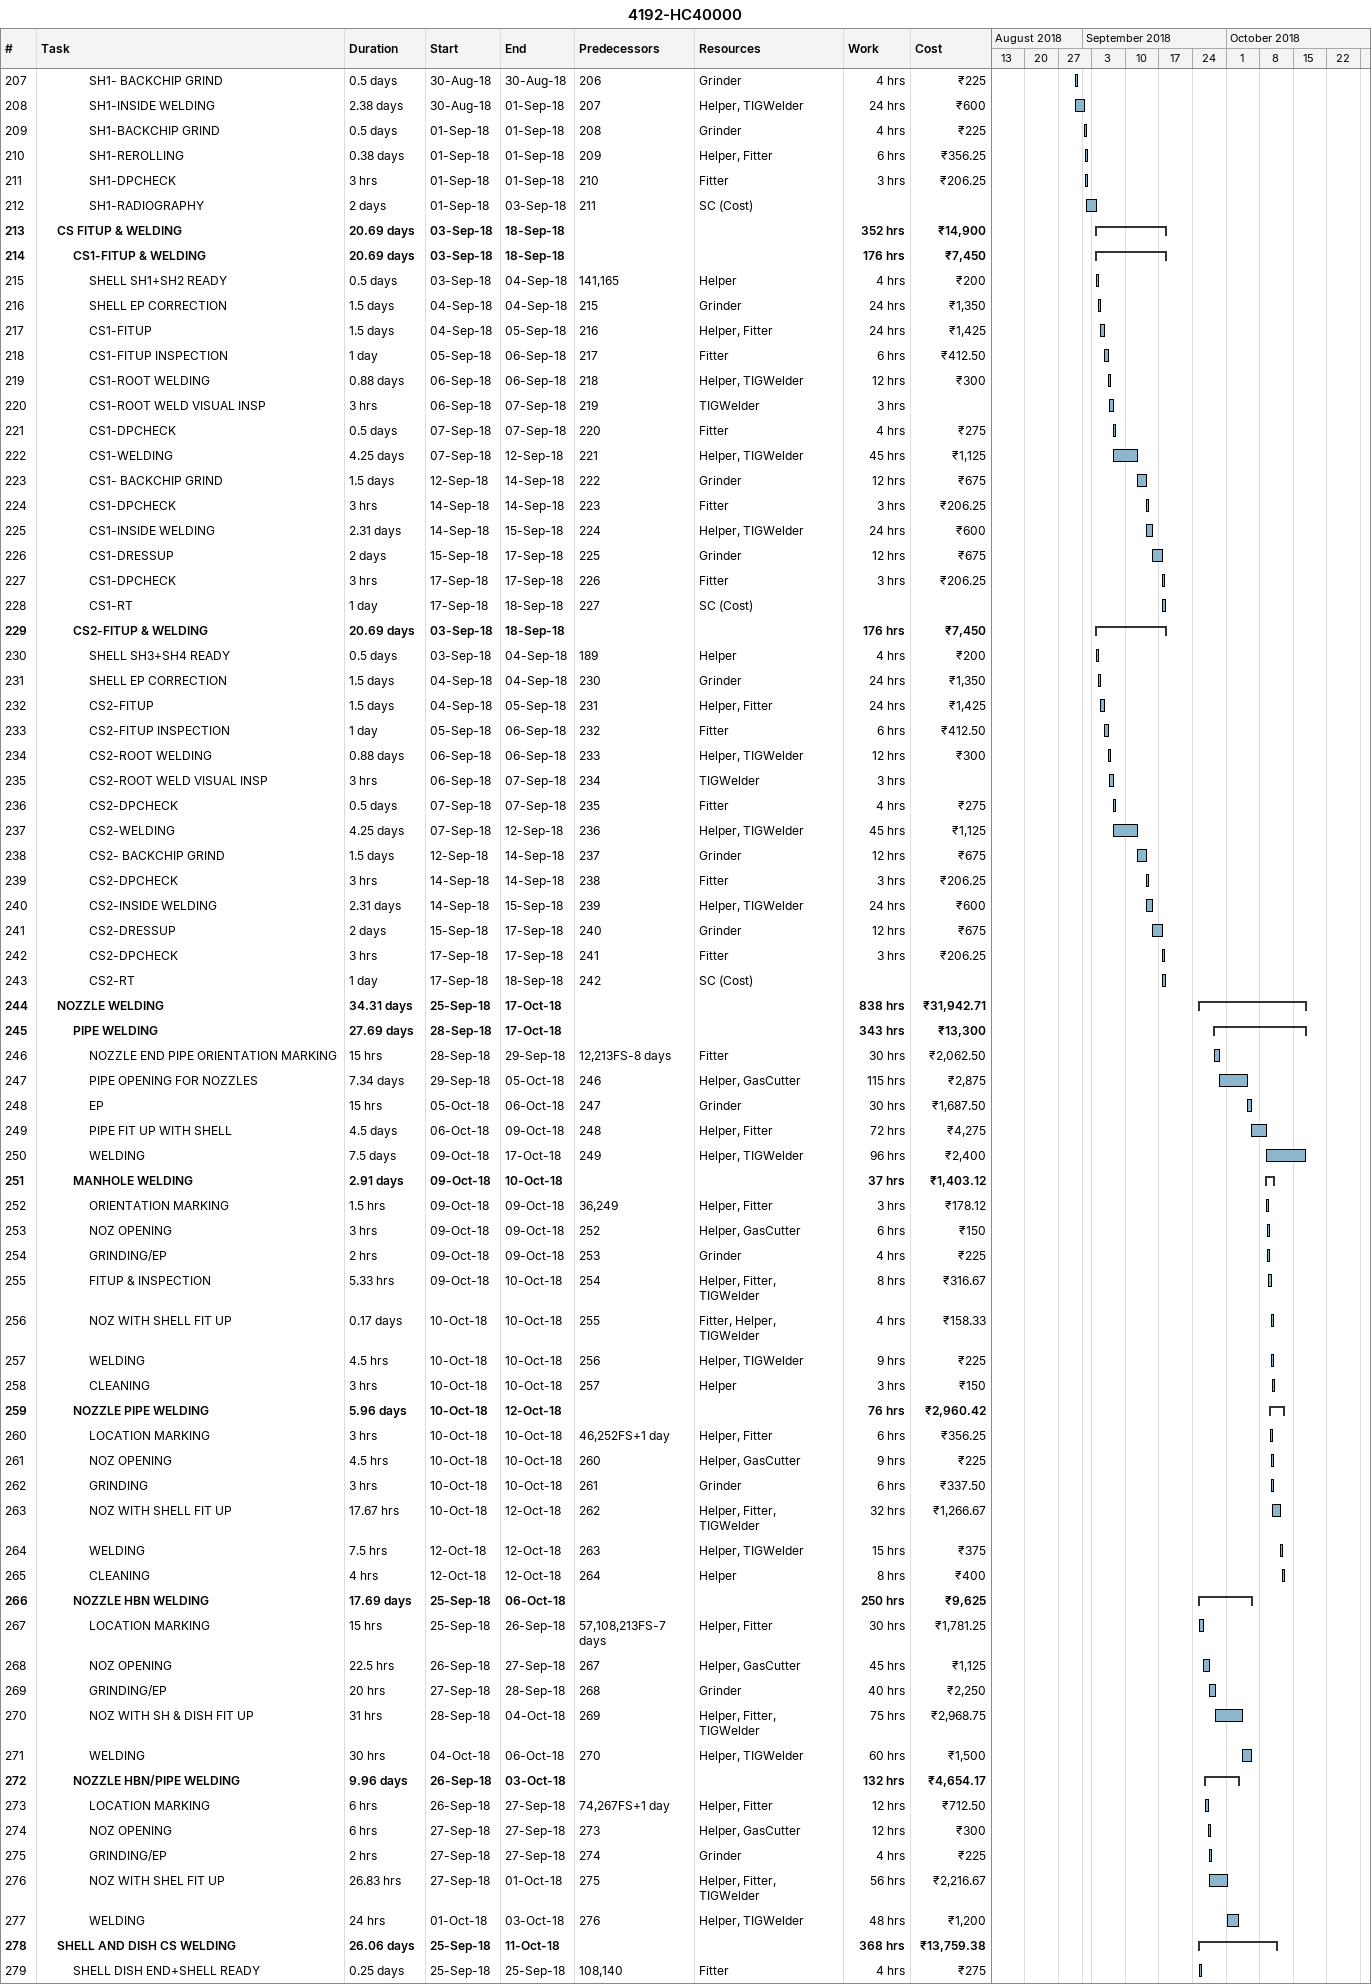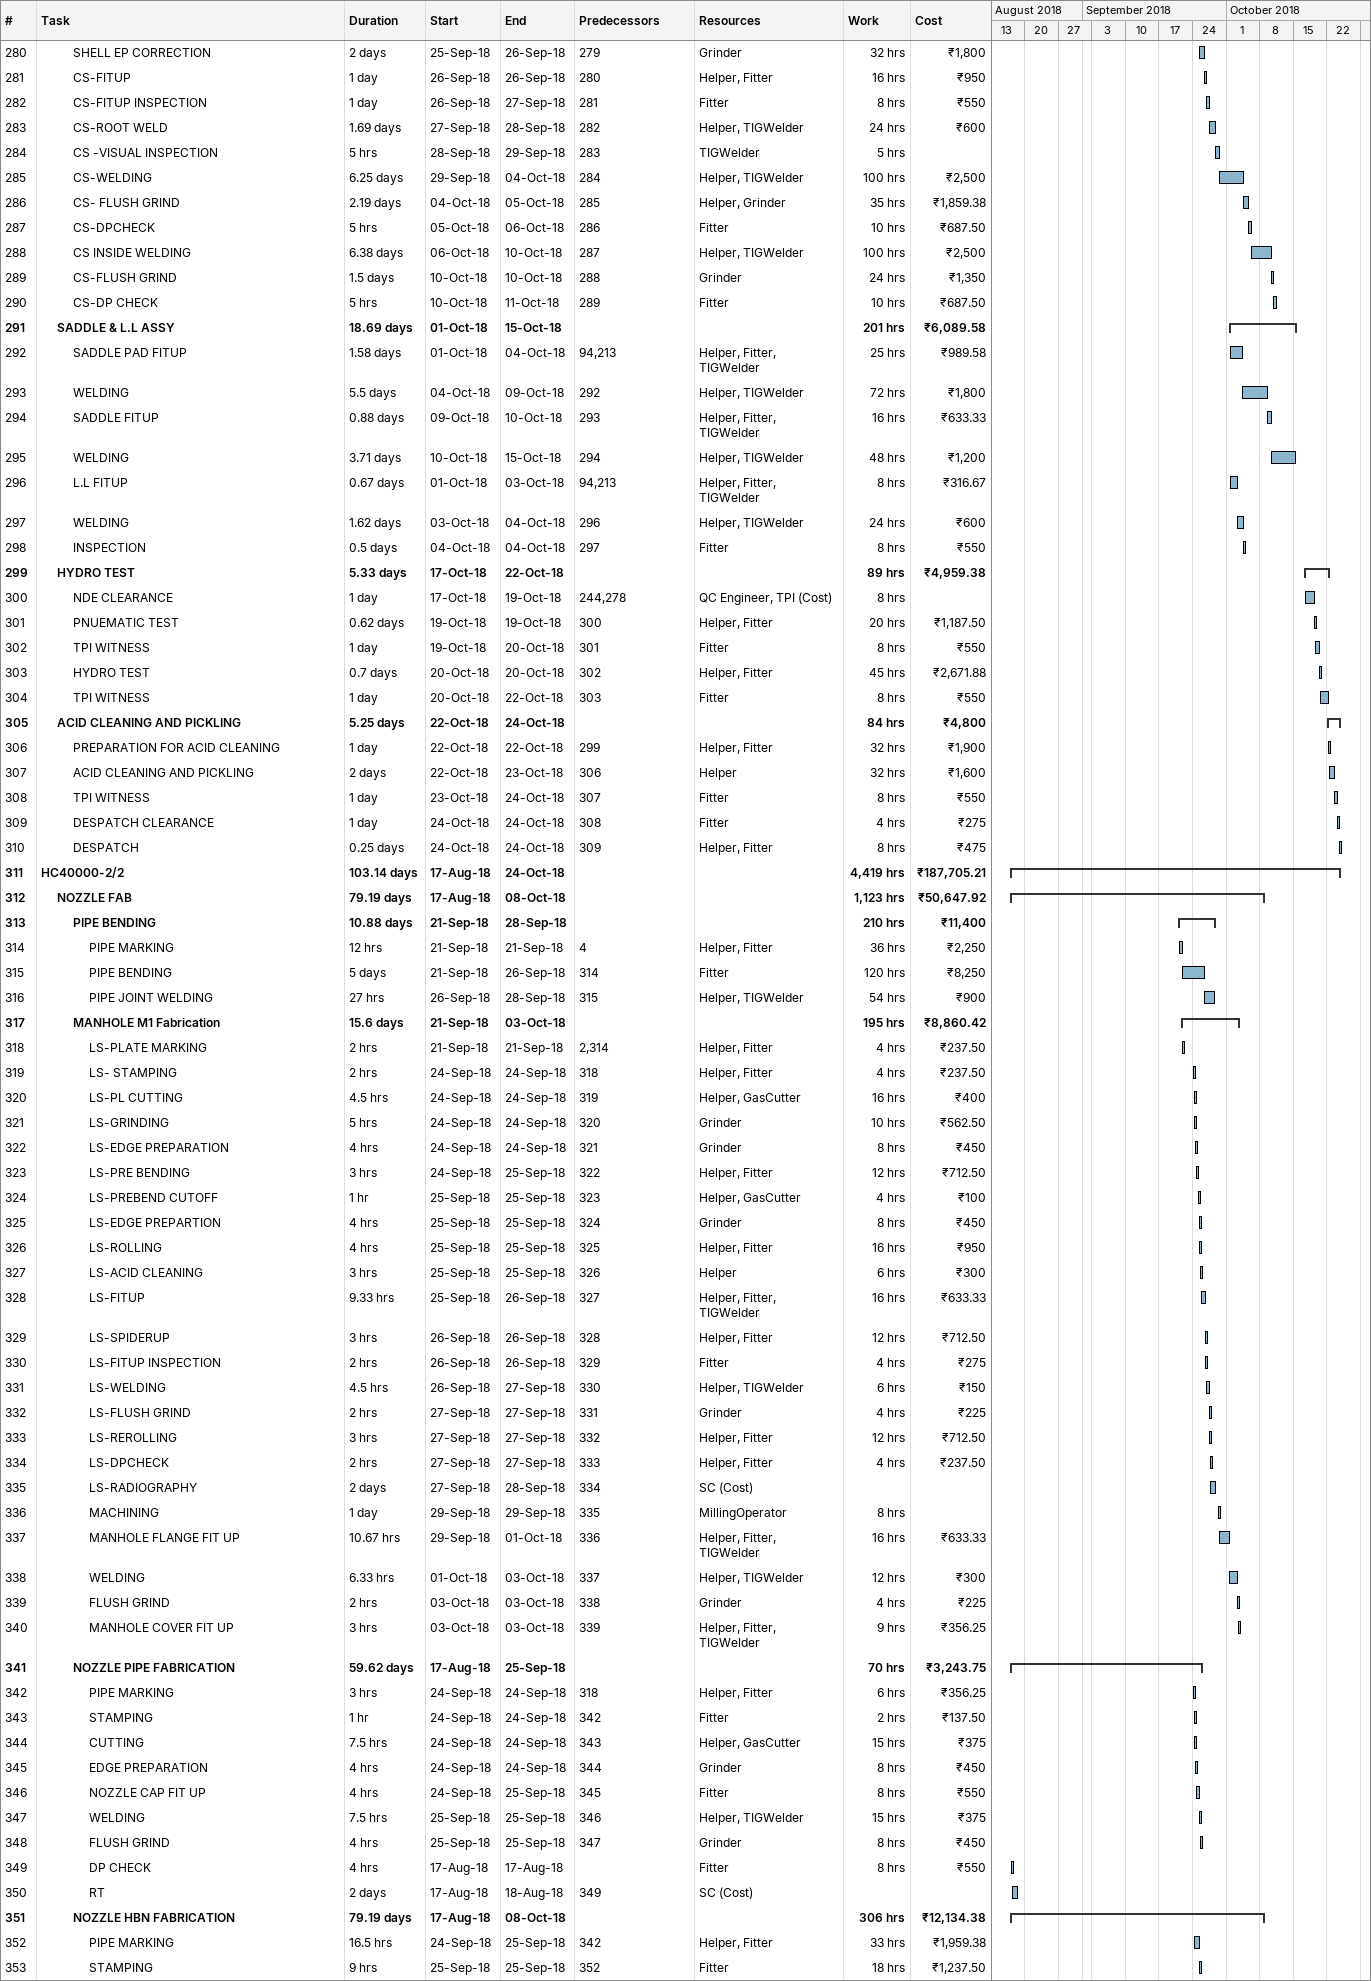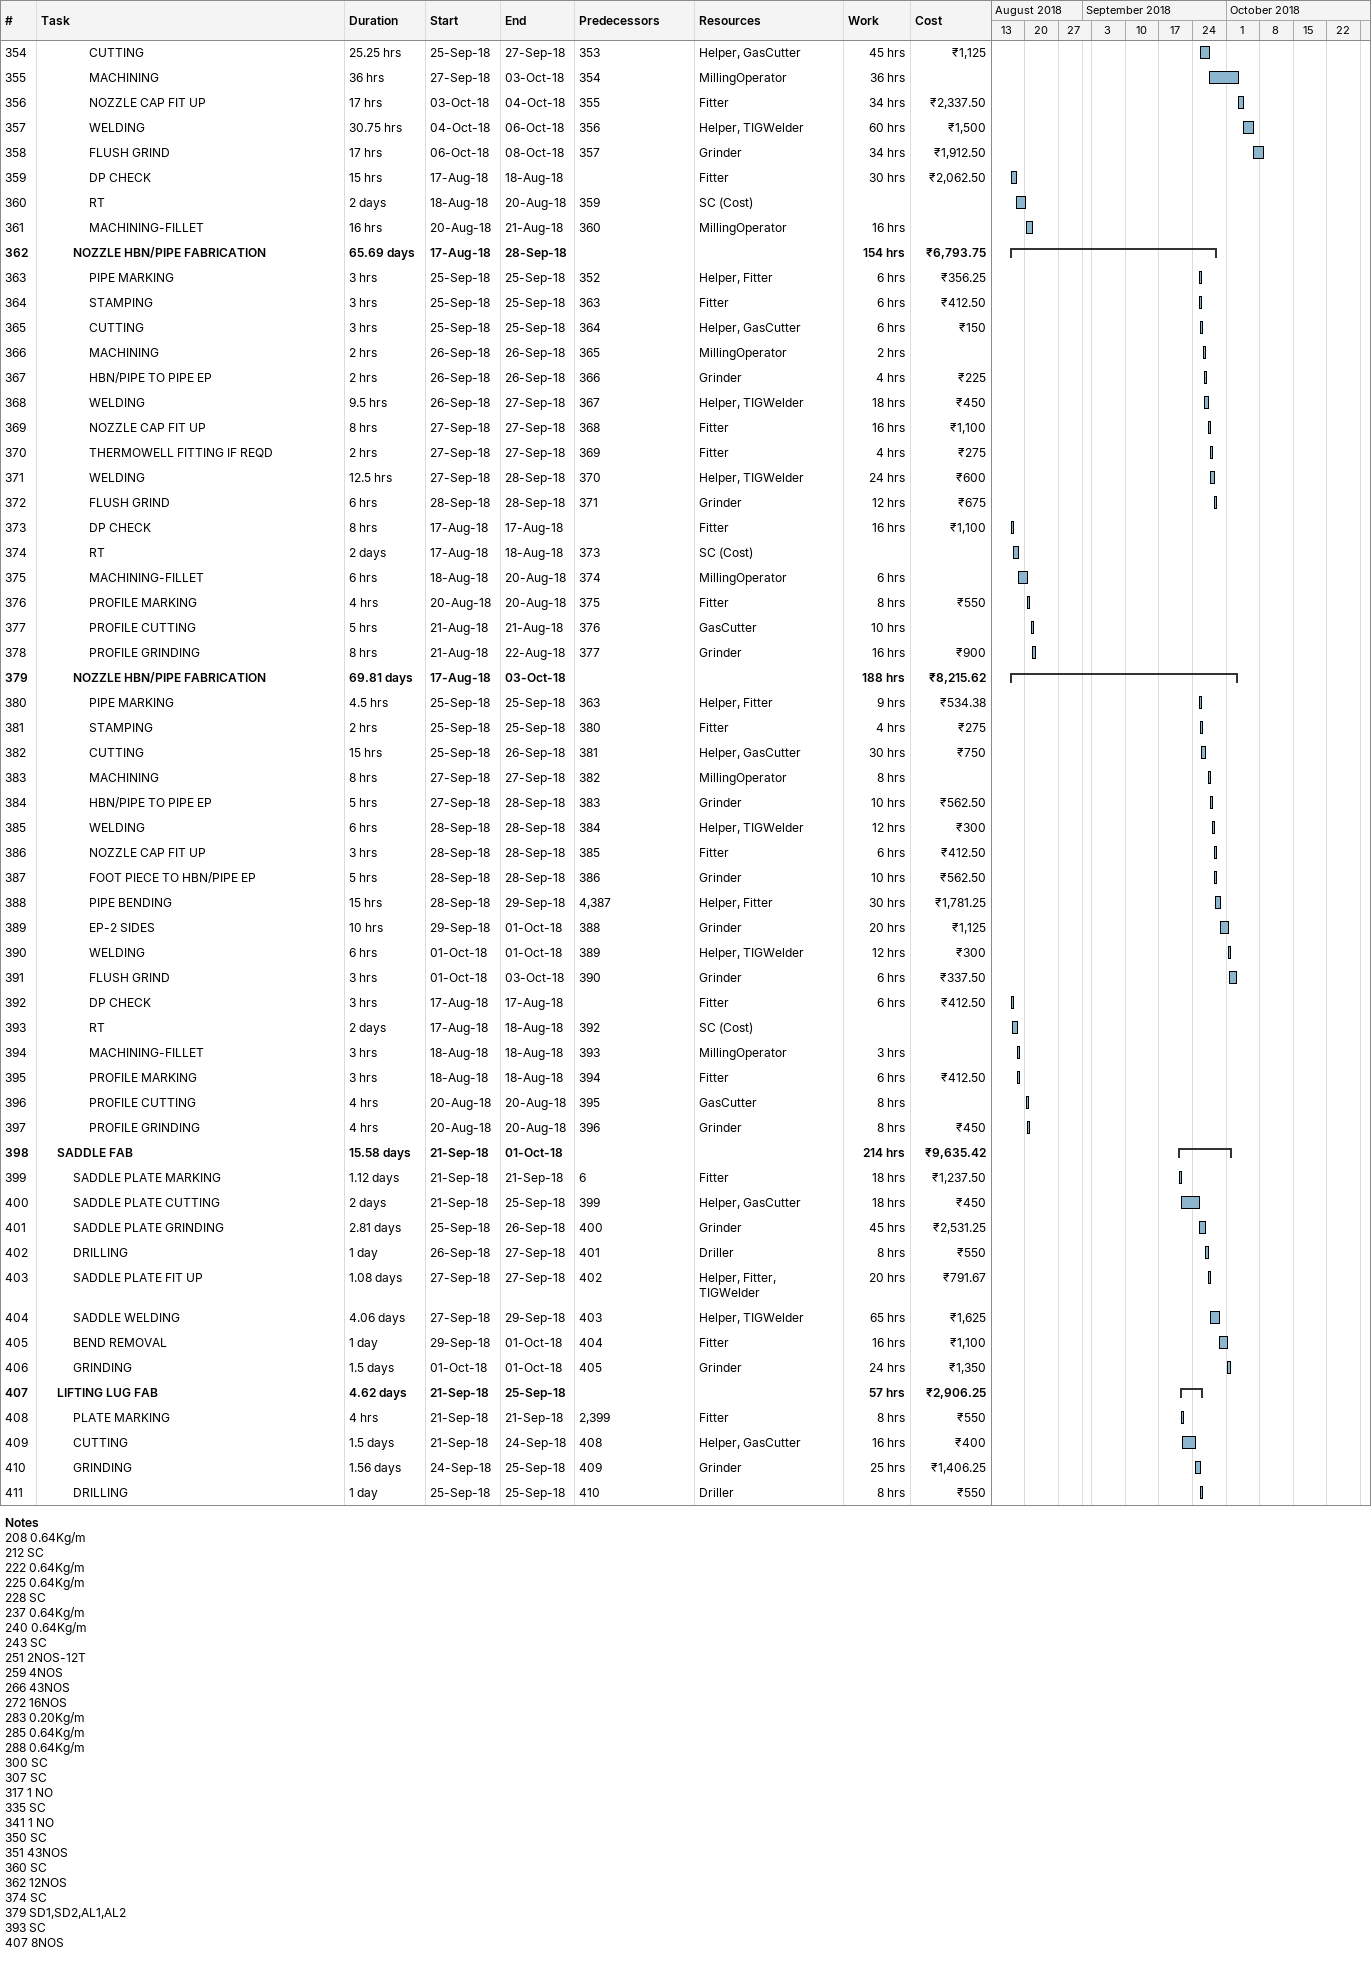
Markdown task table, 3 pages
4192-HC40000

| ID | Level | Task | Duration | Start | Finish | Predecessors | Resources | Work (h) | Cost (₹) |
|---|---|---|---|---|---|---|---|---|---|
| 207 | 4 | SH1- BACKCHIP GRIND | 0.5d | 2018-08-30 | 2018-08-30 | 206 | Grinder | 4 | 225 |
| 208 | 4 | SH1-INSIDE WELDING | 2.38d | 2018-08-30 | 2018-09-01 | 207 | Helper, TIGWelder | 24 | 600 |
| 209 | 4 | SH1-BACKCHIP GRIND | 0.5d | 2018-09-01 | 2018-09-01 | 208 | Grinder | 4 | 225 |
| 210 | 4 | SH1-REROLLING | 0.38d | 2018-09-01 | 2018-09-01 | 209 | Helper, Fitter | 6 | 356.25 |
| 211 | 4 | SH1-DPCHECK | 3h | 2018-09-01 | 2018-09-01 | 210 | Fitter | 3 | 206.25 |
| 212 | 4 | SH1-RADIOGRAPHY | 2d | 2018-09-01 | 2018-09-03 | 211 | SC (Cost) |  |  |
| 213 | 2 | **CS FITUP & WELDING** | 20.69d | 2018-09-03 | 2018-09-18 |  |  | 352 | 14900 |
| 214 | 3 | **CS1-FITUP & WELDING** | 20.69d | 2018-09-03 | 2018-09-18 |  |  | 176 | 7450 |
| 215 | 4 | SHELL SH1+SH2 READY | 0.5d | 2018-09-03 | 2018-09-04 | 141, 165 | Helper | 4 | 200 |
| 216 | 4 | SHELL EP CORRECTION | 1.5d | 2018-09-04 | 2018-09-04 | 215 | Grinder | 24 | 1350 |
| 217 | 4 | CS1-FITUP | 1.5d | 2018-09-04 | 2018-09-05 | 216 | Helper, Fitter | 24 | 1425 |
| 218 | 4 | CS1-FITUP INSPECTION | 1d | 2018-09-05 | 2018-09-06 | 217 | Fitter | 6 | 412.50 |
| 219 | 4 | CS1-ROOT WELDING | 0.88d | 2018-09-06 | 2018-09-06 | 218 | Helper, TIGWelder | 12 | 300 |
| 220 | 4 | CS1-ROOT WELD VISUAL INSP | 3h | 2018-09-06 | 2018-09-07 | 219 | TIGWelder | 3 |  |
| 221 | 4 | CS1-DPCHECK | 0.5d | 2018-09-07 | 2018-09-07 | 220 | Fitter | 4 | 275 |
| 222 | 4 | CS1-WELDING | 4.25d | 2018-09-07 | 2018-09-12 | 221 | Helper, TIGWelder | 45 | 1125 |
| 223 | 4 | CS1- BACKCHIP GRIND | 1.5d | 2018-09-12 | 2018-09-14 | 222 | Grinder | 12 | 675 |
| 224 | 4 | CS1-DPCHECK | 3h | 2018-09-14 | 2018-09-14 | 223 | Fitter | 3 | 206.25 |
| 225 | 4 | CS1-INSIDE WELDING | 2.31d | 2018-09-14 | 2018-09-15 | 224 | Helper, TIGWelder | 24 | 600 |
| 226 | 4 | CS1-DRESSUP | 2d | 2018-09-15 | 2018-09-17 | 225 | Grinder | 12 | 675 |
| 227 | 4 | CS1-DPCHECK | 3h | 2018-09-17 | 2018-09-17 | 226 | Fitter | 3 | 206.25 |
| 228 | 4 | CS1-RT | 1d | 2018-09-17 | 2018-09-18 | 227 | SC (Cost) |  |  |
| 229 | 3 | **CS2-FITUP & WELDING** | 20.69d | 2018-09-03 | 2018-09-18 |  |  | 176 | 7450 |
| 230 | 4 | SHELL SH3+SH4 READY | 0.5d | 2018-09-03 | 2018-09-04 | 189 | Helper | 4 | 200 |
| 231 | 4 | SHELL EP CORRECTION | 1.5d | 2018-09-04 | 2018-09-04 | 230 | Grinder | 24 | 1350 |
| 232 | 4 | CS2-FITUP | 1.5d | 2018-09-04 | 2018-09-05 | 231 | Helper, Fitter | 24 | 1425 |
| 233 | 4 | CS2-FITUP INSPECTION | 1d | 2018-09-05 | 2018-09-06 | 232 | Fitter | 6 | 412.50 |
| 234 | 4 | CS2-ROOT WELDING | 0.88d | 2018-09-06 | 2018-09-06 | 233 | Helper, TIGWelder | 12 | 300 |
| 235 | 4 | CS2-ROOT WELD VISUAL INSP | 3h | 2018-09-06 | 2018-09-07 | 234 | TIGWelder | 3 |  |
| 236 | 4 | CS2-DPCHECK | 0.5d | 2018-09-07 | 2018-09-07 | 235 | Fitter | 4 | 275 |
| 237 | 4 | CS2-WELDING | 4.25d | 2018-09-07 | 2018-09-12 | 236 | Helper, TIGWelder | 45 | 1125 |
| 238 | 4 | CS2- BACKCHIP GRIND | 1.5d | 2018-09-12 | 2018-09-14 | 237 | Grinder | 12 | 675 |
| 239 | 4 | CS2-DPCHECK | 3h | 2018-09-14 | 2018-09-14 | 238 | Fitter | 3 | 206.25 |
| 240 | 4 | CS2-INSIDE WELDING | 2.31d | 2018-09-14 | 2018-09-15 | 239 | Helper, TIGWelder | 24 | 600 |
| 241 | 4 | CS2-DRESSUP | 2d | 2018-09-15 | 2018-09-17 | 240 | Grinder | 12 | 675 |
| 242 | 4 | CS2-DPCHECK | 3h | 2018-09-17 | 2018-09-17 | 241 | Fitter | 3 | 206.25 |
| 243 | 4 | CS2-RT | 1d | 2018-09-17 | 2018-09-18 | 242 | SC (Cost) |  |  |
| 244 | 2 | **NOZZLE WELDING** | 34.31d | 2018-09-25 | 2018-10-17 |  |  | 838 | 31942.71 |
| 245 | 3 | **PIPE WELDING** | 27.69d | 2018-09-28 | 2018-10-17 |  |  | 343 | 13300 |
| 246 | 4 | NOZZLE END PIPE ORIENTATION MARKING | 15h | 2018-09-28 | 2018-09-29 | 12, 213FS-8d | Fitter | 30 | 2062.50 |
| 247 | 4 | PIPE OPENING FOR NOZZLES | 7.34d | 2018-09-29 | 2018-10-05 | 246 | Helper, GasCutter | 115 | 2875 |
| 248 | 4 | EP | 15h | 2018-10-05 | 2018-10-06 | 247 | Grinder | 30 | 1687.50 |
| 249 | 4 | PIPE FIT UP WITH SHELL | 4.5d | 2018-10-06 | 2018-10-09 | 248 | Helper, Fitter | 72 | 4275 |
| 250 | 4 | WELDING | 7.5d | 2018-10-09 | 2018-10-17 | 249 | Helper, TIGWelder | 96 | 2400 |
| 251 | 3 | **MANHOLE WELDING** | 2.91d | 2018-10-09 | 2018-10-10 |  |  | 37 | 1403.12 |
| 252 | 4 | ORIENTATION MARKING | 1.5h | 2018-10-09 | 2018-10-09 | 36, 249 | Helper, Fitter | 3 | 178.12 |
| 253 | 4 | NOZ OPENING | 3h | 2018-10-09 | 2018-10-09 | 252 | Helper, GasCutter | 6 | 150 |
| 254 | 4 | GRINDING/EP | 2h | 2018-10-09 | 2018-10-09 | 253 | Grinder | 4 | 225 |
| 255 | 4 | FITUP & INSPECTION | 5.33h | 2018-10-09 | 2018-10-10 | 254 | Helper, Fitter, TIGWelder | 8 | 316.67 |
| 256 | 4 | NOZ WITH SHELL FIT UP | 0.17d | 2018-10-10 | 2018-10-10 | 255 | Fitter, Helper, TIGWelder | 4 | 158.33 |
| 257 | 4 | WELDING | 4.5h | 2018-10-10 | 2018-10-10 | 256 | Helper, TIGWelder | 9 | 225 |
| 258 | 4 | CLEANING | 3h | 2018-10-10 | 2018-10-10 | 257 | Helper | 3 | 150 |
| 259 | 3 | **NOZZLE PIPE WELDING** | 5.96d | 2018-10-10 | 2018-10-12 |  |  | 76 | 2960.42 |
| 260 | 4 | LOCATION MARKING | 3h | 2018-10-10 | 2018-10-10 | 46, 252FS+1d | Helper, Fitter | 6 | 356.25 |
| 261 | 4 | NOZ OPENING | 4.5h | 2018-10-10 | 2018-10-10 | 260 | Helper, GasCutter | 9 | 225 |
| 262 | 4 | GRINDING | 3h | 2018-10-10 | 2018-10-10 | 261 | Grinder | 6 | 337.50 |
| 263 | 4 | NOZ WITH SHELL FIT UP | 17.67h | 2018-10-10 | 2018-10-12 | 262 | Helper, Fitter, TIGWelder | 32 | 1266.67 |
| 264 | 4 | WELDING | 7.5h | 2018-10-12 | 2018-10-12 | 263 | Helper, TIGWelder | 15 | 375 |
| 265 | 4 | CLEANING | 4h | 2018-10-12 | 2018-10-12 | 264 | Helper | 8 | 400 |
| 266 | 3 | **NOZZLE HBN WELDING** | 17.69d | 2018-09-25 | 2018-10-06 |  |  | 250 | 9625 |
| 267 | 4 | LOCATION MARKING | 15h | 2018-09-25 | 2018-09-26 | 57, 108, 213FS-7d | Helper, Fitter | 30 | 1781.25 |
| 268 | 4 | NOZ OPENING | 22.5h | 2018-09-26 | 2018-09-27 | 267 | Helper, GasCutter | 45 | 1125 |
| 269 | 4 | GRINDING/EP | 20h | 2018-09-27 | 2018-09-28 | 268 | Grinder | 40 | 2250 |
| 270 | 4 | NOZ WITH SH & DISH FIT UP | 31h | 2018-09-28 | 2018-10-04 | 269 | Helper, Fitter, TIGWelder | 75 | 2968.75 |
| 271 | 4 | WELDING | 30h | 2018-10-04 | 2018-10-06 | 270 | Helper, TIGWelder | 60 | 1500 |
| 272 | 3 | **NOZZLE HBN/PIPE WELDING** | 9.96d | 2018-09-26 | 2018-10-03 |  |  | 132 | 4654.17 |
| 273 | 4 | LOCATION MARKING | 6h | 2018-09-26 | 2018-09-27 | 74, 267FS+1d | Helper, Fitter | 12 | 712.50 |
| 274 | 4 | NOZ OPENING | 6h | 2018-09-27 | 2018-09-27 | 273 | Helper, GasCutter | 12 | 300 |
| 275 | 4 | GRINDING/EP | 2h | 2018-09-27 | 2018-09-27 | 274 | Grinder | 4 | 225 |
| 276 | 4 | NOZ WITH SHEL FIT UP | 26.83h | 2018-09-27 | 2018-10-01 | 275 | Helper, Fitter, TIGWelder | 56 | 2216.67 |
| 277 | 4 | WELDING | 24h | 2018-10-01 | 2018-10-03 | 276 | Helper, TIGWelder | 48 | 1200 |
| 278 | 2 | **SHELL AND DISH CS WELDING** | 26.06d | 2018-09-25 | 2018-10-11 |  |  | 368 | 13759.38 |
| 279 | 3 | SHELL DISH END+SHELL READY | 0.25d | 2018-09-25 | 2018-09-25 | 108, 140 | Fitter | 4 | 275 |
| 280 | 3 | SHELL EP CORRECTION | 2d | 2018-09-25 | 2018-09-26 | 279 | Grinder | 32 | 1800 |
| 281 | 3 | CS-FITUP | 1d | 2018-09-26 | 2018-09-26 | 280 | Helper, Fitter | 16 | 950 |
| 282 | 3 | CS-FITUP INSPECTION | 1d | 2018-09-26 | 2018-09-27 | 281 | Fitter | 8 | 550 |
| 283 | 3 | CS-ROOT WELD | 1.69d | 2018-09-27 | 2018-09-28 | 282 | Helper, TIGWelder | 24 | 600 |
| 284 | 3 | CS -VISUAL INSPECTION | 5h | 2018-09-28 | 2018-09-29 | 283 | TIGWelder | 5 |  |
| 285 | 3 | CS-WELDING | 6.25d | 2018-09-29 | 2018-10-04 | 284 | Helper, TIGWelder | 100 | 2500 |
| 286 | 3 | CS- FLUSH GRIND | 2.19d | 2018-10-04 | 2018-10-05 | 285 | Helper, Grinder | 35 | 1859.38 |
| 287 | 3 | CS-DPCHECK | 5h | 2018-10-05 | 2018-10-06 | 286 | Fitter | 10 | 687.50 |
| 288 | 3 | CS INSIDE WELDING | 6.38d | 2018-10-06 | 2018-10-10 | 287 | Helper, TIGWelder | 100 | 2500 |
| 289 | 3 | CS-FLUSH GRIND | 1.5d | 2018-10-10 | 2018-10-10 | 288 | Grinder | 24 | 1350 |
| 290 | 3 | CS-DP CHECK | 5h | 2018-10-10 | 2018-10-11 | 289 | Fitter | 10 | 687.50 |
| 291 | 2 | **SADDLE & L.L ASSY** | 18.69d | 2018-10-01 | 2018-10-15 |  |  | 201 | 6089.58 |
| 292 | 3 | SADDLE PAD FITUP | 1.58d | 2018-10-01 | 2018-10-04 | 94, 213 | Helper, Fitter, TIGWelder | 25 | 989.58 |
| 293 | 3 | WELDING | 5.5d | 2018-10-04 | 2018-10-09 | 292 | Helper, TIGWelder | 72 | 1800 |
| 294 | 3 | SADDLE FITUP | 0.88d | 2018-10-09 | 2018-10-10 | 293 | Helper, Fitter, TIGWelder | 16 | 633.33 |
| 295 | 3 | WELDING | 3.71d | 2018-10-10 | 2018-10-15 | 294 | Helper, TIGWelder | 48 | 1200 |
| 296 | 3 | L.L FITUP | 0.67d | 2018-10-01 | 2018-10-03 | 94, 213 | Helper, Fitter, TIGWelder | 8 | 316.67 |
| 297 | 3 | WELDING | 1.62d | 2018-10-03 | 2018-10-04 | 296 | Helper, TIGWelder | 24 | 600 |
| 298 | 3 | INSPECTION | 0.5d | 2018-10-04 | 2018-10-04 | 297 | Fitter | 8 | 550 |
| 299 | 2 | **HYDRO TEST** | 5.33d | 2018-10-17 | 2018-10-22 |  |  | 89 | 4959.38 |
| 300 | 3 | NDE CLEARANCE | 1d | 2018-10-17 | 2018-10-19 | 244, 278 | QC Engineer, TPI (Cost) | 8 |  |
| 301 | 3 | PNUEMATIC TEST | 0.62d | 2018-10-19 | 2018-10-19 | 300 | Helper, Fitter | 20 | 1187.50 |
| 302 | 3 | TPI WITNESS | 1d | 2018-10-19 | 2018-10-20 | 301 | Fitter | 8 | 550 |
| 303 | 3 | HYDRO TEST | 0.7d | 2018-10-20 | 2018-10-20 | 302 | Helper, Fitter | 45 | 2671.88 |
| 304 | 3 | TPI WITNESS | 1d | 2018-10-20 | 2018-10-22 | 303 | Fitter | 8 | 550 |
| 305 | 2 | **ACID CLEANING AND PICKLING** | 5.25d | 2018-10-22 | 2018-10-24 |  |  | 84 | 4800 |
| 306 | 3 | PREPARATION FOR ACID CLEANING | 1d | 2018-10-22 | 2018-10-22 | 299 | Helper, Fitter | 32 | 1900 |
| 307 | 3 | ACID CLEANING AND PICKLING | 2d | 2018-10-22 | 2018-10-23 | 306 | Helper | 32 | 1600 |
| 308 | 3 | TPI WITNESS | 1d | 2018-10-23 | 2018-10-24 | 307 | Fitter | 8 | 550 |
| 309 | 3 | DESPATCH CLEARANCE | 1d | 2018-10-24 | 2018-10-24 | 308 | Fitter | 4 | 275 |
| 310 | 3 | DESPATCH | 0.25d | 2018-10-24 | 2018-10-24 | 309 | Helper, Fitter | 8 | 475 |
| 311 | 1 | **HC40000-2/2** | 103.14d | 2018-08-17 | 2018-10-24 |  |  | 4419 | 187705.21 |
| 312 | 2 | **NOZZLE FAB** | 79.19d | 2018-08-17 | 2018-10-08 |  |  | 1123 | 50647.92 |
| 313 | 3 | **PIPE BENDING** | 10.88d | 2018-09-21 | 2018-09-28 |  |  | 210 | 11400 |
| 314 | 4 | PIPE MARKING | 12h | 2018-09-21 | 2018-09-21 | 4 | Helper, Fitter | 36 | 2250 |
| 315 | 4 | PIPE BENDING | 5d | 2018-09-21 | 2018-09-26 | 314 | Fitter | 120 | 8250 |
| 316 | 4 | PIPE JOINT WELDING | 27h | 2018-09-26 | 2018-09-28 | 315 | Helper, TIGWelder | 54 | 900 |
| 317 | 3 | **MANHOLE M1 Fabrication** | 15.6d | 2018-09-21 | 2018-10-03 |  |  | 195 | 8860.42 |
| 318 | 4 | LS-PLATE MARKING | 2h | 2018-09-21 | 2018-09-21 | 2, 314 | Helper, Fitter | 4 | 237.50 |
| 319 | 4 | LS- STAMPING | 2h | 2018-09-24 | 2018-09-24 | 318 | Helper, Fitter | 4 | 237.50 |
| 320 | 4 | LS-PL CUTTING | 4.5h | 2018-09-24 | 2018-09-24 | 319 | Helper, GasCutter | 16 | 400 |
| 321 | 4 | LS-GRINDING | 5h | 2018-09-24 | 2018-09-24 | 320 | Grinder | 10 | 562.50 |
| 322 | 4 | LS-EDGE PREPARATION | 4h | 2018-09-24 | 2018-09-24 | 321 | Grinder | 8 | 450 |
| 323 | 4 | LS-PRE BENDING | 3h | 2018-09-24 | 2018-09-25 | 322 | Helper, Fitter | 12 | 712.50 |
| 324 | 4 | LS-PREBEND CUTOFF | 1h | 2018-09-25 | 2018-09-25 | 323 | Helper, GasCutter | 4 | 100 |
| 325 | 4 | LS-EDGE PREPARTION | 4h | 2018-09-25 | 2018-09-25 | 324 | Grinder | 8 | 450 |
| 326 | 4 | LS-ROLLING | 4h | 2018-09-25 | 2018-09-25 | 325 | Helper, Fitter | 16 | 950 |
| 327 | 4 | LS-ACID CLEANING | 3h | 2018-09-25 | 2018-09-25 | 326 | Helper | 6 | 300 |
| 328 | 4 | LS-FITUP | 9.33h | 2018-09-25 | 2018-09-26 | 327 | Helper, Fitter, TIGWelder | 16 | 633.33 |
| 329 | 4 | LS-SPIDERUP | 3h | 2018-09-26 | 2018-09-26 | 328 | Helper, Fitter | 12 | 712.50 |
| 330 | 4 | LS-FITUP INSPECTION | 2h | 2018-09-26 | 2018-09-26 | 329 | Fitter | 4 | 275 |
| 331 | 4 | LS-WELDING | 4.5h | 2018-09-26 | 2018-09-27 | 330 | Helper, TIGWelder | 6 | 150 |
| 332 | 4 | LS-FLUSH GRIND | 2h | 2018-09-27 | 2018-09-27 | 331 | Grinder | 4 | 225 |
| 333 | 4 | LS-REROLLING | 3h | 2018-09-27 | 2018-09-27 | 332 | Helper, Fitter | 12 | 712.50 |
| 334 | 4 | LS-DPCHECK | 2h | 2018-09-27 | 2018-09-27 | 333 | Helper, Fitter | 4 | 237.50 |
| 335 | 4 | LS-RADIOGRAPHY | 2d | 2018-09-27 | 2018-09-28 | 334 | SC (Cost) |  |  |
| 336 | 4 | MACHINING | 1d | 2018-09-29 | 2018-09-29 | 335 | MillingOperator | 8 |  |
| 337 | 4 | MANHOLE FLANGE FIT UP | 10.67h | 2018-09-29 | 2018-10-01 | 336 | Helper, Fitter, TIGWelder | 16 | 633.33 |
| 338 | 4 | WELDING | 6.33h | 2018-10-01 | 2018-10-03 | 337 | Helper, TIGWelder | 12 | 300 |
| 339 | 4 | FLUSH GRIND | 2h | 2018-10-03 | 2018-10-03 | 338 | Grinder | 4 | 225 |
| 340 | 4 | MANHOLE COVER FIT UP | 3h | 2018-10-03 | 2018-10-03 | 339 | Helper, Fitter, TIGWelder | 9 | 356.25 |
| 341 | 3 | **NOZZLE PIPE FABRICATION** | 59.62d | 2018-08-17 | 2018-09-25 |  |  | 70 | 3243.75 |
| 342 | 4 | PIPE MARKING | 3h | 2018-09-24 | 2018-09-24 | 318 | Helper, Fitter | 6 | 356.25 |
| 343 | 4 | STAMPING | 1h | 2018-09-24 | 2018-09-24 | 342 | Fitter | 2 | 137.50 |
| 344 | 4 | CUTTING | 7.5h | 2018-09-24 | 2018-09-24 | 343 | Helper, GasCutter | 15 | 375 |
| 345 | 4 | EDGE PREPARATION | 4h | 2018-09-24 | 2018-09-24 | 344 | Grinder | 8 | 450 |
| 346 | 4 | NOZZLE CAP FIT UP | 4h | 2018-09-24 | 2018-09-25 | 345 | Fitter | 8 | 550 |
| 347 | 4 | WELDING | 7.5h | 2018-09-25 | 2018-09-25 | 346 | Helper, TIGWelder | 15 | 375 |
| 348 | 4 | FLUSH GRIND | 4h | 2018-09-25 | 2018-09-25 | 347 | Grinder | 8 | 450 |
| 349 | 4 | DP CHECK | 4h | 2018-08-17 | 2018-08-17 |  | Fitter | 8 | 550 |
| 350 | 4 | RT | 2d | 2018-08-17 | 2018-08-18 | 349 | SC (Cost) |  |  |
| 351 | 3 | **NOZZLE HBN FABRICATION** | 79.19d | 2018-08-17 | 2018-10-08 |  |  | 306 | 12134.38 |
| 352 | 4 | PIPE MARKING | 16.5h | 2018-09-24 | 2018-09-25 | 342 | Helper, Fitter | 33 | 1959.38 |
| 353 | 4 | STAMPING | 9h | 2018-09-25 | 2018-09-25 | 352 | Fitter | 18 | 1237.50 |
| 354 | 4 | CUTTING | 25.25h | 2018-09-25 | 2018-09-27 | 353 | Helper, GasCutter | 45 | 1125 |
| 355 | 4 | MACHINING | 36h | 2018-09-27 | 2018-10-03 | 354 | MillingOperator | 36 |  |
| 356 | 4 | NOZZLE CAP FIT UP | 17h | 2018-10-03 | 2018-10-04 | 355 | Fitter | 34 | 2337.50 |
| 357 | 4 | WELDING | 30.75h | 2018-10-04 | 2018-10-06 | 356 | Helper, TIGWelder | 60 | 1500 |
| 358 | 4 | FLUSH GRIND | 17h | 2018-10-06 | 2018-10-08 | 357 | Grinder | 34 | 1912.50 |
| 359 | 4 | DP CHECK | 15h | 2018-08-17 | 2018-08-18 |  | Fitter | 30 | 2062.50 |
| 360 | 4 | RT | 2d | 2018-08-18 | 2018-08-20 | 359 | SC (Cost) |  |  |
| 361 | 4 | MACHINING-FILLET | 16h | 2018-08-20 | 2018-08-21 | 360 | MillingOperator | 16 |  |
| 362 | 3 | **NOZZLE HBN/PIPE FABRICATION** | 65.69d | 2018-08-17 | 2018-09-28 |  |  | 154 | 6793.75 |
| 363 | 4 | PIPE MARKING | 3h | 2018-09-25 | 2018-09-25 | 352 | Helper, Fitter | 6 | 356.25 |
| 364 | 4 | STAMPING | 3h | 2018-09-25 | 2018-09-25 | 363 | Fitter | 6 | 412.50 |
| 365 | 4 | CUTTING | 3h | 2018-09-25 | 2018-09-25 | 364 | Helper, GasCutter | 6 | 150 |
| 366 | 4 | MACHINING | 2h | 2018-09-26 | 2018-09-26 | 365 | MillingOperator | 2 |  |
| 367 | 4 | HBN/PIPE TO PIPE EP | 2h | 2018-09-26 | 2018-09-26 | 366 | Grinder | 4 | 225 |
| 368 | 4 | WELDING | 9.5h | 2018-09-26 | 2018-09-27 | 367 | Helper, TIGWelder | 18 | 450 |
| 369 | 4 | NOZZLE CAP FIT UP | 8h | 2018-09-27 | 2018-09-27 | 368 | Fitter | 16 | 1100 |
| 370 | 4 | THERMOWELL FITTING IF REQD | 2h | 2018-09-27 | 2018-09-27 | 369 | Fitter | 4 | 275 |
| 371 | 4 | WELDING | 12.5h | 2018-09-27 | 2018-09-28 | 370 | Helper, TIGWelder | 24 | 600 |
| 372 | 4 | FLUSH GRIND | 6h | 2018-09-28 | 2018-09-28 | 371 | Grinder | 12 | 675 |
| 373 | 4 | DP CHECK | 8h | 2018-08-17 | 2018-08-17 |  | Fitter | 16 | 1100 |
| 374 | 4 | RT | 2d | 2018-08-17 | 2018-08-18 | 373 | SC (Cost) |  |  |
| 375 | 4 | MACHINING-FILLET | 6h | 2018-08-18 | 2018-08-20 | 374 | MillingOperator | 6 |  |
| 376 | 4 | PROFILE MARKING | 4h | 2018-08-20 | 2018-08-20 | 375 | Fitter | 8 | 550 |
| 377 | 4 | PROFILE CUTTING | 5h | 2018-08-21 | 2018-08-21 | 376 | GasCutter | 10 |  |
| 378 | 4 | PROFILE GRINDING | 8h | 2018-08-21 | 2018-08-22 | 377 | Grinder | 16 | 900 |
| 379 | 3 | **NOZZLE HBN/PIPE FABRICATION** | 69.81d | 2018-08-17 | 2018-10-03 |  |  | 188 | 8215.62 |
| 380 | 4 | PIPE MARKING | 4.5h | 2018-09-25 | 2018-09-25 | 363 | Helper, Fitter | 9 | 534.38 |
| 381 | 4 | STAMPING | 2h | 2018-09-25 | 2018-09-25 | 380 | Fitter | 4 | 275 |
| 382 | 4 | CUTTING | 15h | 2018-09-25 | 2018-09-26 | 381 | Helper, GasCutter | 30 | 750 |
| 383 | 4 | MACHINING | 8h | 2018-09-27 | 2018-09-27 | 382 | MillingOperator | 8 |  |
| 384 | 4 | HBN/PIPE TO PIPE EP | 5h | 2018-09-27 | 2018-09-28 | 383 | Grinder | 10 | 562.50 |
| 385 | 4 | WELDING | 6h | 2018-09-28 | 2018-09-28 | 384 | Helper, TIGWelder | 12 | 300 |
| 386 | 4 | NOZZLE CAP FIT UP | 3h | 2018-09-28 | 2018-09-28 | 385 | Fitter | 6 | 412.50 |
| 387 | 4 | FOOT PIECE TO HBN/PIPE EP | 5h | 2018-09-28 | 2018-09-28 | 386 | Grinder | 10 | 562.50 |
| 388 | 4 | PIPE BENDING | 15h | 2018-09-28 | 2018-09-29 | 4, 387 | Helper, Fitter | 30 | 1781.25 |
| 389 | 4 | EP-2 SIDES | 10h | 2018-09-29 | 2018-10-01 | 388 | Grinder | 20 | 1125 |
| 390 | 4 | WELDING | 6h | 2018-10-01 | 2018-10-01 | 389 | Helper, TIGWelder | 12 | 300 |
| 391 | 4 | FLUSH GRIND | 3h | 2018-10-01 | 2018-10-03 | 390 | Grinder | 6 | 337.50 |
| 392 | 4 | DP CHECK | 3h | 2018-08-17 | 2018-08-17 |  | Fitter | 6 | 412.50 |
| 393 | 4 | RT | 2d | 2018-08-17 | 2018-08-18 | 392 | SC (Cost) |  |  |
| 394 | 4 | MACHINING-FILLET | 3h | 2018-08-18 | 2018-08-18 | 393 | MillingOperator | 3 |  |
| 395 | 4 | PROFILE MARKING | 3h | 2018-08-18 | 2018-08-18 | 394 | Fitter | 6 | 412.50 |
| 396 | 4 | PROFILE CUTTING | 4h | 2018-08-20 | 2018-08-20 | 395 | GasCutter | 8 |  |
| 397 | 4 | PROFILE GRINDING | 4h | 2018-08-20 | 2018-08-20 | 396 | Grinder | 8 | 450 |
| 398 | 2 | **SADDLE FAB** | 15.58d | 2018-09-21 | 2018-10-01 |  |  | 214 | 9635.42 |
| 399 | 3 | SADDLE PLATE MARKING | 1.12d | 2018-09-21 | 2018-09-21 | 6 | Fitter | 18 | 1237.50 |
| 400 | 3 | SADDLE PLATE CUTTING | 2d | 2018-09-21 | 2018-09-25 | 399 | Helper, GasCutter | 18 | 450 |
| 401 | 3 | SADDLE PLATE GRINDING | 2.81d | 2018-09-25 | 2018-09-26 | 400 | Grinder | 45 | 2531.25 |
| 402 | 3 | DRILLING | 1d | 2018-09-26 | 2018-09-27 | 401 | Driller | 8 | 550 |
| 403 | 3 | SADDLE PLATE FIT UP | 1.08d | 2018-09-27 | 2018-09-27 | 402 | Helper, Fitter, TIGWelder | 20 | 791.67 |
| 404 | 3 | SADDLE WELDING | 4.06d | 2018-09-27 | 2018-09-29 | 403 | Helper, TIGWelder | 65 | 1625 |
| 405 | 3 | BEND REMOVAL | 1d | 2018-09-29 | 2018-10-01 | 404 | Fitter | 16 | 1100 |
| 406 | 3 | GRINDING | 1.5d | 2018-10-01 | 2018-10-01 | 405 | Grinder | 24 | 1350 |
| 407 | 2 | **LIFTING LUG FAB** | 4.62d | 2018-09-21 | 2018-09-25 |  |  | 57 | 2906.25 |
| 408 | 3 | PLATE MARKING | 4h | 2018-09-21 | 2018-09-21 | 2, 399 | Fitter | 8 | 550 |
| 409 | 3 | CUTTING | 1.5d | 2018-09-21 | 2018-09-24 | 408 | Helper, GasCutter | 16 | 400 |
| 410 | 3 | GRINDING | 1.56d | 2018-09-24 | 2018-09-25 | 409 | Grinder | 25 | 1406.25 |
| 411 | 3 | DRILLING | 1d | 2018-09-25 | 2018-09-25 | 410 | Driller | 8 | 550 |

Notes
- 208: 0.64Kg/m
- 212: SC
- 222: 0.64Kg/m
- 225: 0.64Kg/m
- 228: SC
- 237: 0.64Kg/m
- 240: 0.64Kg/m
- 243: SC
- 251: 2NOS-12T
- 259: 4NOS
- 266: 43NOS
- 272: 16NOS
- 283: 0.20Kg/m
- 285: 0.64Kg/m
- 288: 0.64Kg/m
- 300: SC
- 307: SC
- 317: 1 NO
- 335: SC
- 341: 1 NO
- 350: SC
- 351: 43NOS
- 360: SC
- 362: 12NOS
- 374: SC
- 379: SD1,SD2,AL1,AL2
- 393: SC
- 407: 8NOS
